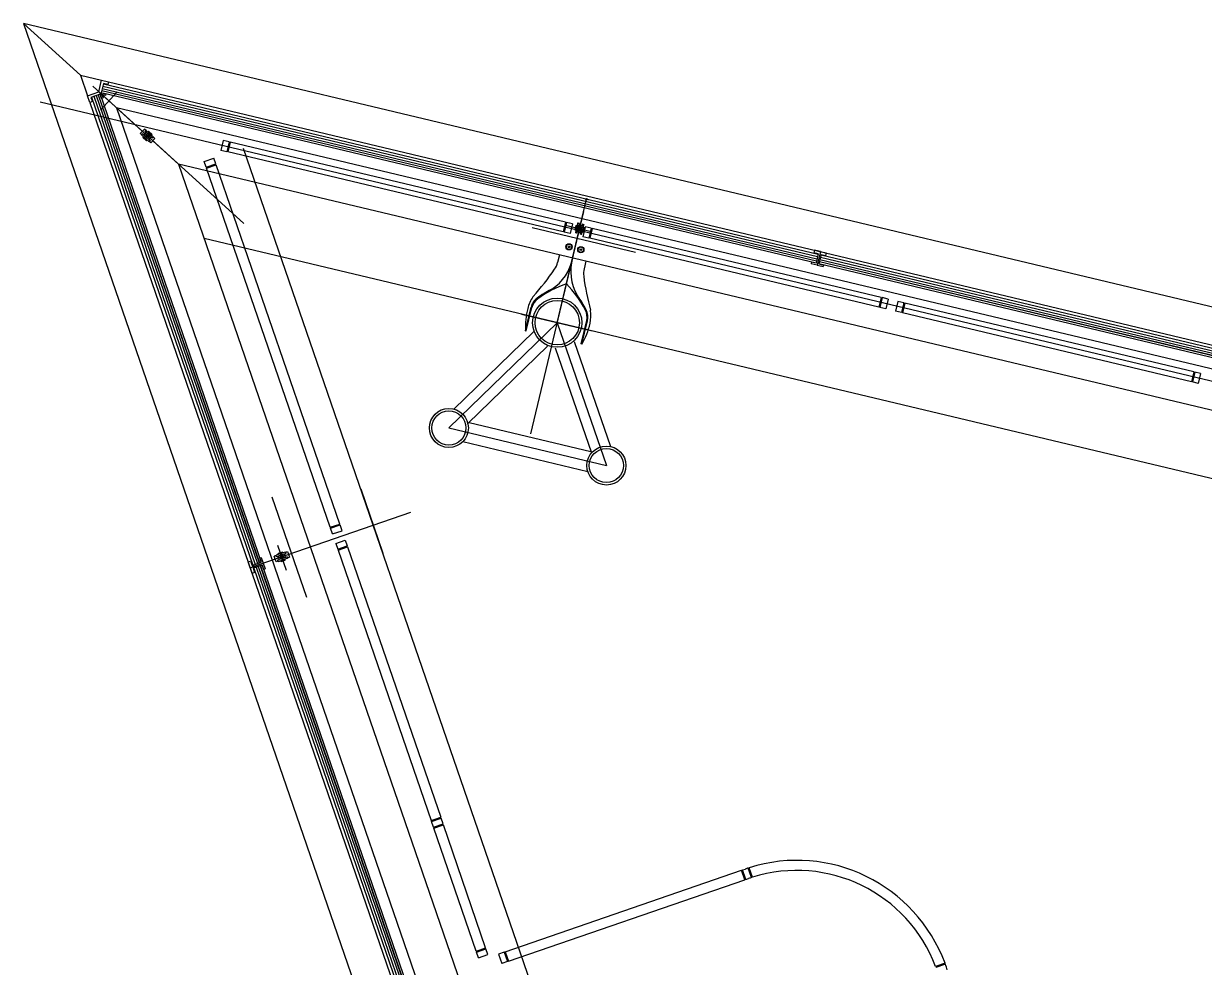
# Model space of a CAD drawing. Extents: x 809434 to 809707, y 818708 to 819364.
# Drawn here: x 809434.08 to 809439.94, y 819359.46 to 819364.15 of the extents above; entities that cross this region are included whole.
import ezdxf

# ---------------------------------------------------------------- set-up
doc = ezdxf.new("R2010")
doc.units = 0
for name, color, linetype in [('MAJ630_1', 7, 'Continuous'), ('MAJ630__', 7, 'Continuous'), ('MAJ640__', 7, 'Continuous'), ('MAJ640__1', 7, 'Continuous'), ('MMH291__', 7, 'Continuous'), ('MMH294_S', 7, 'Continuous')]:
    doc.layers.add(name, color=color, linetype=linetype)

msp = doc.modelspace()

# ---------------------------------------------------------------- linework, layer by layer
at = {"layer": 'MAJ630_1'}
for p, q in [((809436.8631, 819363.2792), (809436.8777, 819363.2757)), ((809436.5928, 819362.1132), (809436.8558, 819363.2161)), ((809437.1135, 819363.0139), (809436.6005, 819363.1362)), ((809436.5464, 819362.7071), (809436.8971, 819362.6234))]:
    msp.add_line(p, q, dxfattribs=at)
for points in [[(809436.7352, 819363.0013), (809436.7262, 819362.9634)], [(809436.8665, 819362.97), (809436.8575, 819362.9321)], [(809436.5667, 819362.6249), (809436.5944, 819362.7409)], [(809436.5667, 819362.6249), (809436.5708, 819362.6239), (809436.5985, 819362.7399)], [(809436.847, 819362.558), (809436.8429, 819362.559), (809436.8706, 819362.675)], [(809436.847, 819362.558), (809436.8747, 819362.6741)]]:
    msp.add_lwpolyline(points, dxfattribs=at)
for centre, radius in [((809436.8704, 819363.2775), 0.003), ((809436.7833, 819363.0412), 0.0155), ((809436.7833, 819363.0412), 0.0135), ((809436.7833, 819363.0412), 0.0042), ((809436.8416, 819363.0273), 0.0155), ((809436.8416, 819363.0273), 0.0135), ((809436.8416, 819363.0273), 0.0042)]:
    msp.add_circle(centre, radius, dxfattribs=at)
for centre, radius, start, end in [((809436.5738, 819363.0261), 0.2307, 302.35646, 349.91038), ((809436.6289, 819362.9866), 0.1, 325.50924, 346.58769), ((809437.0218, 819362.9193), 0.2307, 163.26501, 210.81892), ((809437.0218, 819362.9193), 0.2307, 163.26501, 169.91038), ((809436.5738, 819363.0261), 0.2307, 343.26501, 349.91038), ((809435.6067, 819363.6889), 1.3402, 318.1619, 325.50924), ((809436.9547, 819362.9089), 0.1, 166.58769, 187.66614), ((809438.1839, 819363.0743), 1.3402, 187.66614, 195.01348), ((809436.9556, 819362.326), 0.567, 117.48362, 125.62533), ((809436.9556, 819362.326), 0.5628, 109.21983, 125.62533), ((809436.6846, 819362.8468), 0.02, 297.48362, 308.91228), ((809436.3651, 819362.4668), 0.5628, 27.55005, 43.95555), ((809436.7452, 819362.6946), 0.1724, 145.19162, 166.31259), ((809436.6714, 819362.7225), 0.0792, 125.62533, 166.58769), ((809436.6714, 819362.7225), 0.075, 125.62533, 166.58769), ((809436.6201, 819362.7816), 0.02, 138.1619, 145.19162), ((809436.8419, 819362.8093), 0.02, 204.2631, 215.69177), ((809436.3651, 819362.4668), 0.567, 27.55005, 35.69177), ((809436.9053, 819362.6469), 0.3393, 164.88164, 183.72698), ((809436.7976, 819362.6924), 0.075, 346.58769, 27.55005), ((809436.7976, 819362.6924), 0.0792, 346.58769, 27.55005), ((809436.7192, 819362.7008), 0.1724, 346.8628, 7.98376), ((809436.8701, 819362.722), 0.02, 7.98376, 15.01348), ((809436.5548, 819362.7305), 0.3393, 329.44841, 348.29375)]:
    msp.add_arc(centre, radius, start, end, dxfattribs=at)
at = {"layer": 'MAJ630__'}
for p, q in [((809434.0755, 819364.1496), (809436.7761, 819356.3064)), ((809453.4514, 819359.5292), (809434.0755, 819364.1496)), ((809434.3576, 819363.8937), (809434.0755, 819364.1496)), ((809434.3576, 819363.8937), (809434.4628, 819363.8686)), ((809434.3576, 819363.8937), (809434.3928, 819363.7914)), ((809438.0194, 819363.0035), (809434.4716, 819363.8495)), ((809434.4973, 819363.8604), (809483.2181, 819352.2424)), ((809434.4127, 819363.7845), (809435.2128, 819361.4607)), ((809434.4552, 819363.7992), (809435.2554, 819361.4754)), ((809438.0089, 819362.9597), (809434.4687, 819363.8039)), ((809434.4044, 819363.7579), (809436.9398, 819356.3945)), ((809434.5369, 819363.7311), (809434.8444, 819363.4522)), ((809434.8444, 819363.4522), (809436.474, 819358.7195)), ((809457.6145, 819358.0224), (809434.8444, 819363.4522)), ((809438.0013, 819363.0248), (809437.9983, 819363.0122)), ((809438.0202, 819363.0069), (809437.9983, 819363.0122)), ((809438.0305, 819363.0178), (809438.0013, 819363.0248)), ((809438.0202, 819363.0069), (809438.0089, 819362.9597)), ((809438.0305, 819363.0178), (809438.0144, 819362.9504)), ((809438.0305, 819363.0178), (809438.0144, 819362.9504)), ((809438.0348, 819363.0035), (809438.0235, 819362.9562)), ((809438.0305, 819363.0178), (809438.0597, 819363.0109)), ((809441.1304, 819362.2616), (809438.0343, 819362.9999)), ((809438.0348, 819363.0035), (809438.0566, 819362.9982)), ((809438.0597, 819363.0109), (809438.0566, 819362.9982)), ((809437.987, 819362.9649), (809437.9852, 819362.9574)), ((809438.0144, 819362.9504), (809437.9852, 819362.9574)), ((809438.0089, 819362.9597), (809437.987, 819362.9649)), ((809438.0144, 819362.9504), (809438.0436, 819362.9435)), ((809441.1199, 819362.2179), (809438.0235, 819362.9562)), ((809438.0235, 819362.9562), (809438.0454, 819362.951)), ((809438.0454, 819362.951), (809438.0436, 819362.9435)), ((809435.1996, 819361.4483), (809435.2651, 819361.4708)), ((809435.2153, 819361.4536), (809435.2578, 819361.4683)), ((809435.2177, 819361.4465), (809436.1895, 819358.6242)), ((809435.2603, 819361.4612), (809436.2321, 819358.6388))]:
    msp.add_line(p, q, dxfattribs=at)
msp.add_lwpolyline([(809434.4044, 819363.7579), (809434.3928, 819363.7914), (809434.449, 819363.8108), (809434.4628, 819363.8686), (809434.4973, 819363.8604), (809434.4943, 819363.8477), (809434.4724, 819363.8529), (809434.4612, 819363.8057), (809434.4831, 819363.8005), (809434.4813, 819363.793), (809434.4641, 819363.7972), (809434.4699, 819363.7804), (809434.4626, 819363.7779), (809434.4552, 819363.7992), (809434.4093, 819363.7834), (809434.4167, 819363.7621)], close=True, dxfattribs=at)
msp.add_lwpolyline([(809435.2217, 819361.4241), (809435.2094, 819361.4199), (809435.1899, 819361.4766), (809435.2022, 819361.4809), (809435.2095, 819361.4596), (809435.2554, 819361.4754), (809435.2481, 819361.4967), (809435.2554, 819361.4992), (809435.2749, 819361.4424), (809435.2676, 819361.4399), (809435.2603, 819361.4612), (809435.2144, 819361.4454), (809435.2217, 819361.4241)], dxfattribs=at)
at = {"layer": 'MAJ640__'}
for p, q in [((809438.0137, 819362.9799), (809434.466, 819363.8259)), ((809438.0165, 819362.9916), (809434.4688, 819363.8376)), ((809434.4243, 819363.7885), (809435.2244, 819361.4647)), ((809434.4356, 819363.7924), (809435.2358, 819361.4686)), ((809434.4451, 819363.7957), (809435.2452, 819361.4719)), ((809434.4458, 819363.7959), (809435.2459, 819361.4721)), ((809438.0112, 819362.9694), (809434.4635, 819363.8154)), ((809438.0114, 819362.9702), (809434.4637, 819363.8162)), ((809434.5369, 819363.7311), (809437.0516, 819356.4277)), ((809457.6609, 819358.217), (809434.5369, 819363.7311)), ((809434.6547, 819363.604), (809434.6748, 819363.6263)), ((809434.6628, 819363.5966), (809434.6547, 819363.604)), ((809434.6625, 819363.5952), (809434.697, 819363.564)), ((809434.6667, 819363.6015), (809434.6727, 819363.5962)), ((809434.6685, 819363.5844), (809434.6706, 819363.5866)), ((809434.6856, 819363.5689), (809434.6685, 819363.5844)), ((809434.6686, 819363.583), (809434.6685, 819363.5844)), ((809434.6876, 819363.5711), (809434.6706, 819363.5866)), ((809434.6727, 819363.586), (809434.6724, 819363.5856)), ((809434.6724, 819363.5849), (809434.6724, 819363.5856)), ((809434.6968, 819363.5743), (809434.6727, 819363.5962)), ((809434.683, 819363.6189), (809434.6748, 819363.6263)), ((809434.7085, 819363.5872), (809434.6844, 819363.6091)), ((809434.6937, 819363.6122), (809434.6957, 819363.6144)), ((809434.6937, 819363.6122), (809434.7108, 819363.5967)), ((809434.6952, 819363.6108), (809434.6945, 819363.6101)), ((809434.6957, 819363.6144), (809434.7128, 819363.5989)), ((809434.6972, 819363.6144), (809434.6957, 819363.6144)), ((809434.7127, 819363.6003), (809434.6972, 819363.6144)), ((809434.7093, 819363.598), (809434.7086, 819363.5973)), ((809434.7087, 819363.5871), (809434.7146, 819363.5817)), ((809434.7108, 819363.5967), (809434.7128, 819363.5989)), ((809434.7127, 819363.6003), (809434.7128, 819363.5989)), ((809434.7185, 819363.5866), (809434.7267, 819363.5793)), ((809434.6686, 819363.583), (809434.6842, 819363.5689)), ((809434.6842, 819363.5689), (809434.6856, 819363.5689)), ((809434.6856, 819363.5689), (809434.6876, 819363.5711)), ((809434.6857, 819363.5728), (809434.6864, 819363.5729)), ((809434.6868, 819363.5732), (809434.6864, 819363.5729)), ((809434.7028, 819363.5688), (809434.6969, 819363.5742)), ((809434.7065, 819363.557), (809434.6983, 819363.5644)), ((809434.7267, 819363.5793), (809434.7065, 819363.557)), ((809436.8174, 819363.1467), (809436.8125, 819363.1263)), ((809436.8125, 819363.1263), (809436.8133, 819363.125)), ((809436.8133, 819363.125), (809436.8186, 819363.1474)), ((809436.8133, 819363.125), (809436.8162, 819363.1244)), ((809436.8252, 819363.1579), (809436.8144, 819363.1127)), ((809436.8162, 819363.1244), (809436.8215, 819363.1467)), ((809436.8168, 819363.1268), (809436.8171, 819363.1262)), ((809436.8176, 819363.1261), (809436.8171, 819363.1262)), ((809436.8174, 819363.1467), (809436.8186, 819363.1474)), ((809436.8186, 819363.1474), (809436.8215, 819363.1467)), ((809436.8209, 819363.1443), (809436.8215, 819363.1447)), ((809436.822, 819363.1445), (809436.8215, 819363.1447)), ((809436.8215, 819363.1098), (809436.8233, 819363.1177)), ((809436.8234, 819363.1178), (809436.8309, 819363.1495)), ((809436.8328, 819363.1573), (809436.8309, 819363.1495)), ((809436.8404, 819363.1138), (809436.8479, 819363.1454)), ((809436.8502, 819363.1183), (809436.8492, 819363.1185)), ((809436.8551, 819363.1387), (809436.8498, 819363.1164)), ((809436.8498, 819363.1164), (809436.8527, 819363.1157)), ((809436.858, 819363.138), (809436.8527, 819363.1157)), ((809436.8539, 819363.1164), (809436.8527, 819363.1157)), ((809436.8546, 819363.1368), (809436.8536, 819363.137)), ((809436.8539, 819363.1164), (809436.8587, 819363.1368)), ((809436.8551, 819363.1387), (809436.858, 819363.138)), ((809436.8587, 819363.1368), (809436.858, 819363.138)), ((809436.8404, 819363.1136), (809436.8385, 819363.1058)), ((809441.1222, 819362.2276), (809438.0258, 819362.966)), ((809441.1224, 819362.2283), (809438.026, 819362.9667)), ((809441.1247, 819362.2381), (809438.0283, 819362.9764)), ((809441.1275, 819362.2497), (809438.0311, 819362.9881)), ((809435.3296, 819361.5089), (809435.3192, 819361.5053)), ((809435.329, 819361.4769), (809435.3192, 819361.5053)), ((809435.3394, 819361.4805), (809435.329, 819361.4769)), ((809435.3369, 819361.4863), (809435.3445, 819361.4889)), ((809435.3696, 819361.516), (809435.3388, 819361.5054)), ((809435.3397, 819361.5179), (809435.3614, 819361.5254)), ((809435.3403, 819361.5192), (809435.3397, 819361.5179)), ((809435.3407, 819361.5151), (809435.3397, 819361.5179)), ((809435.3602, 819361.526), (809435.3403, 819361.5192)), ((809435.3405, 819361.4796), (809435.3844, 819361.4947)), ((809435.3407, 819361.5151), (809435.3624, 819361.5225)), ((809435.3426, 819361.5157), (809435.3429, 819361.5148)), ((809435.3753, 819361.4995), (809435.3445, 819361.4889)), ((809435.3736, 819361.4899), (809435.3519, 819361.4824)), ((809435.3529, 819361.4796), (809435.3519, 819361.4824)), ((809435.3746, 819361.4871), (809435.3529, 819361.4796)), ((809435.3541, 819361.479), (809435.3529, 819361.4796)), ((809435.3535, 819361.484), (809435.3536, 819361.4836)), ((809435.3543, 819361.4832), (809435.3536, 819361.4836)), ((809435.3541, 819361.479), (809435.374, 819361.4858)), ((809435.3602, 819361.526), (809435.3614, 819361.5254)), ((809435.3605, 819361.5219), (809435.3608, 819361.5209)), ((809435.3624, 819361.5225), (809435.3614, 819361.5254)), ((809435.3698, 819361.5161), (809435.3774, 819361.5187)), ((809435.3713, 819361.4891), (809435.3716, 819361.4897)), ((809435.3714, 819361.4902), (809435.3716, 819361.4897)), ((809435.3746, 819361.4871), (809435.3736, 819361.4899)), ((809435.374, 819361.4858), (809435.3746, 819361.4871)), ((809435.3749, 819361.5245), (809435.3853, 819361.5281)), ((809435.3831, 819361.5022), (809435.3755, 819361.4995)), ((809435.3951, 819361.4997), (809435.3847, 819361.4961)), ((809435.3853, 819361.5281), (809435.3951, 819361.4997)), ((809435.2293, 819361.4505), (809436.2011, 819358.6282)), ((809435.2406, 819361.4544), (809436.2125, 819358.6321)), ((809435.2501, 819361.4577), (809436.2219, 819358.6353)), ((809435.2508, 819361.4579), (809436.2226, 819358.6356))]:
    msp.add_line(p, q, dxfattribs=at)
for points in [[(809434.7188, 819363.5881), (809434.6843, 819363.6193)], [(809436.8461, 819363.1051), (809436.8568, 819363.1504)], [(809435.3739, 819361.5254), (809435.3299, 819361.5103)]]:
    msp.add_lwpolyline(points, dxfattribs=at)
for centre in [(809434.6907, 819363.5916), (809436.8356, 819363.1315), (809435.3572, 819361.5025)]:
    msp.add_circle(centre, 0.006, dxfattribs=at)
for centre, radius, start, end in [((809434.6907, 819363.5916), 0.0095, 83.97655, 191.61127), ((809434.6907, 819363.5916), 0.0109, 219.92042, 235.6674), ((809434.6907, 819363.5916), 0.0095, 265.48879, 10.09903), ((809434.6907, 819363.5916), 0.0109, 39.92042, 55.6674), ((809436.8356, 819363.1315), 0.0109, 158.71417, 174.46116), ((809436.8356, 819363.1315), 0.0095, 204.28255, 308.89279), ((809436.8356, 819363.1315), 0.0095, 22.77031, 130.40503), ((809436.8356, 819363.1315), 0.0109, 338.71417, 354.46116), ((809435.3572, 819361.5025), 0.0095, 145.18264, 252.81736), ((809435.3572, 819361.5025), 0.0109, 101.1265, 116.87349), ((809435.3572, 819361.5025), 0.0109, 281.1265, 296.87349), ((809435.3572, 819361.5025), 0.0095, 326.69488, 71.30512)]:
    msp.add_arc(centre, radius, start, end, dxfattribs=at)
for points, degree in [([(809434.6625, 819363.5952), (809434.6625, 819363.5953), (809434.6625, 819363.5953), (809434.6624, 819363.5954), (809434.6624, 819363.5954), (809434.6624, 819363.5955), (809434.6624, 819363.5955), (809434.6624, 819363.5956), (809434.6624, 819363.5956), (809434.6624, 819363.5957), (809434.6624, 819363.5957), (809434.6625, 819363.5958), (809434.6625, 819363.5958), (809434.6625, 819363.5959), (809434.6625, 819363.596), (809434.6625, 819363.596)], 3), ([(809434.6625, 819363.596), (809434.6628, 819363.5966), (809434.663, 819363.5971), (809434.6636, 819363.5982), (809434.6639, 819363.5987), (809434.6645, 819363.5996), (809434.6648, 819363.6001), (809434.6653, 819363.6008), (809434.6655, 819363.6011), (809434.6657, 819363.6014)], 3), ([(809434.6659, 819363.6015), (809434.6659, 819363.6015), (809434.6658, 819363.6015), (809434.6658, 819363.6015), (809434.6658, 819363.6014), (809434.6658, 819363.6014), (809434.6657, 819363.6014), (809434.6657, 819363.6014)], 3), ([(809434.6659, 819363.6015), (809434.6659, 819363.6015), (809434.6659, 819363.6016), (809434.666, 819363.6016), (809434.6661, 819363.6017), (809434.6662, 819363.6017), (809434.6663, 819363.6017), (809434.6664, 819363.6017), (809434.6665, 819363.6017), (809434.6666, 819363.6016), (809434.6667, 819363.6016), (809434.6667, 819363.6015), (809434.6667, 819363.6015), (809434.6667, 819363.6015)], 3), ([(809434.6844, 819363.6091), (809434.6844, 819363.6091), (809434.6844, 819363.6091), (809434.6843, 819363.609), (809434.6841, 819363.6088), (809434.6837, 819363.6084), (809434.6834, 819363.6082), (809434.6824, 819363.6074), (809434.6816, 819363.6068), (809434.6798, 819363.6053), (809434.6789, 819363.6045), (809434.6772, 819363.6027), (809434.6765, 819363.6018), (809434.6751, 819363.5999), (809434.6746, 819363.599), (809434.6738, 819363.5977), (809434.6735, 819363.5973), (809434.6731, 819363.5966), (809434.6729, 819363.5964), (809434.6728, 819363.5962), (809434.6727, 819363.5962), (809434.6727, 819363.5962)], 3), ([(809434.6785, 819363.6145), (809434.6785, 819363.6145), (809434.6785, 819363.6145), (809434.6784, 819363.6145), (809434.6784, 819363.6146), (809434.6784, 819363.6146), (809434.6783, 819363.6147), (809434.6783, 819363.6148), (809434.6783, 819363.6149), (809434.6783, 819363.615), (809434.6783, 819363.6151), (809434.6783, 819363.6152), (809434.6784, 819363.6153), (809434.6784, 819363.6154)], 3), ([(809434.6786, 819363.6155), (809434.6786, 819363.6155), (809434.6785, 819363.6155), (809434.6785, 819363.6154), (809434.6785, 819363.6154), (809434.6785, 819363.6154), (809434.6784, 819363.6154), (809434.6784, 819363.6154)], 3), ([(809434.6785, 819363.6145), (809434.679, 819363.6141), (809434.6795, 819363.6136), (809434.6807, 819363.6125), (809434.6815, 819363.6118), (809434.6827, 819363.6107), (809434.6832, 819363.6103), (809434.6839, 819363.6096), (809434.6842, 819363.6094), (809434.6844, 819363.6091)], 3), ([(809434.6785, 819363.6145), (809434.6792, 819363.6139), (809434.6798, 819363.6133), (809434.6805, 819363.6126), (809434.6815, 819363.6118), (809434.6825, 819363.6108), (809434.6835, 819363.6099), (809434.6838, 819363.6097), (809434.6841, 819363.6094), (809434.6844, 819363.6091)], 3), ([(809434.6786, 819363.6155), (809434.6788, 819363.6158), (809434.6791, 819363.616), (809434.6797, 819363.6166), (809434.6801, 819363.6169), (809434.681, 819363.6176), (809434.6815, 819363.618), (809434.6825, 819363.6186), (809434.683, 819363.6189), (809434.6836, 819363.6192)], 3), ([(809434.6813, 819363.59), (809434.6813, 819363.5898), (809434.6814, 819363.5896), (809434.6815, 819363.5891), (809434.6815, 819363.5889), (809434.6815, 819363.5887), (809434.6816, 819363.5886), (809434.6816, 819363.5885), (809434.6816, 819363.5885), (809434.6816, 819363.5884)], 3), ([(809434.6816, 819363.5884), (809434.6819, 819363.5867), (809434.6823, 819363.5846)], 2), ([(809434.6836, 819363.6192), (809434.6836, 819363.6192), (809434.6837, 819363.6193), (809434.6838, 819363.6193), (809434.6838, 819363.6193), (809434.6839, 819363.6193), (809434.6839, 819363.6193), (809434.684, 819363.6194), (809434.684, 819363.6194), (809434.6841, 819363.6194), (809434.6841, 819363.6194), (809434.6842, 819363.6194), (809434.6842, 819363.6194), (809434.6843, 819363.6193), (809434.6843, 819363.6193), (809434.6843, 819363.6193)], 3), ([(809434.693, 819363.601), (809434.6929, 819363.601), (809434.6929, 819363.601), (809434.6928, 819363.601), (809434.6927, 819363.601), (809434.6925, 819363.601), (809434.6923, 819363.6011), (809434.6918, 819363.6011), (809434.6916, 819363.6011), (809434.6914, 819363.6011)], 3), ([(809434.6968, 819363.6007), (809434.6948, 819363.6009), (809434.693, 819363.601)], 2), ([(809434.6969, 819363.5742), (809434.6969, 819363.5742), (809434.6969, 819363.5742), (809434.697, 819363.5743), (809434.6972, 819363.5745), (809434.6976, 819363.5749), (809434.6979, 819363.5751), (809434.6989, 819363.5759), (809434.6998, 819363.5765), (809434.7015, 819363.5779), (809434.7024, 819363.5788), (809434.7041, 819363.5806), (809434.7048, 819363.5815), (809434.7062, 819363.5834), (809434.7068, 819363.5843), (809434.7076, 819363.5856), (809434.7078, 819363.586), (809434.7082, 819363.5866), (809434.7084, 819363.5868), (809434.7086, 819363.5871), (809434.7086, 819363.5871), (809434.7087, 819363.5871)], 3), ([(809434.6997, 819363.5949), (809434.6994, 819363.5966), (809434.6991, 819363.5987)], 2), ([(809434.7, 819363.5933), (809434.7, 819363.5935), (809434.6999, 819363.5937), (809434.6999, 819363.5941), (809434.6998, 819363.5944), (809434.6998, 819363.5946), (809434.6998, 819363.5947), (809434.6997, 819363.5948), (809434.6997, 819363.5948), (809434.6997, 819363.5949)], 3), ([(809434.7085, 819363.5872), (809434.7086, 819363.5872), (809434.7086, 819363.5872), (809434.7087, 819363.5871)], 2), ([(809434.7085, 819363.5872), (809434.7086, 819363.5872), (809434.7086, 819363.5872), (809434.7087, 819363.5871)], 2), ([(809434.7188, 819363.5873), (809434.7185, 819363.5867), (809434.7183, 819363.5862), (809434.7177, 819363.5851), (809434.7174, 819363.5846), (809434.7169, 819363.5836), (809434.7165, 819363.5832), (809434.716, 819363.5825), (809434.7158, 819363.5822), (809434.7156, 819363.5819)], 3), ([(809434.7188, 819363.5881), (809434.7188, 819363.588), (809434.7188, 819363.588), (809434.7189, 819363.5879), (809434.7189, 819363.5879), (809434.7189, 819363.5878), (809434.7189, 819363.5878), (809434.7189, 819363.5877), (809434.7189, 819363.5877), (809434.7189, 819363.5876), (809434.7189, 819363.5876), (809434.7189, 819363.5875), (809434.7188, 819363.5875), (809434.7188, 819363.5874), (809434.7188, 819363.5873), (809434.7188, 819363.5873)], 3), ([(809434.6845, 819363.5826), (809434.6865, 819363.5824), (809434.6884, 819363.5823)], 2), ([(809434.6884, 819363.5823), (809434.6884, 819363.5823), (809434.6884, 819363.5823), (809434.6885, 819363.5823), (809434.6886, 819363.5823), (809434.6889, 819363.5823), (809434.6891, 819363.5822), (809434.6895, 819363.5822), (809434.6897, 819363.5822), (809434.6899, 819363.5822)], 3), ([(809434.6969, 819363.5742), (809434.6969, 819363.5742), (809434.6968, 819363.5742), (809434.6968, 819363.5743)], 2), ([(809434.6978, 819363.5641), (809434.6977, 819363.5641), (809434.6976, 819363.564), (809434.6975, 819363.564), (809434.6975, 819363.564), (809434.6974, 819363.564), (809434.6974, 819363.5639), (809434.6973, 819363.5639), (809434.6973, 819363.5639), (809434.6972, 819363.5639), (809434.6972, 819363.5639), (809434.6971, 819363.5639), (809434.6971, 819363.5639), (809434.697, 819363.564), (809434.697, 819363.564), (809434.697, 819363.564)], 3), ([(809434.7027, 819363.5678), (809434.7025, 819363.5675), (809434.7023, 819363.5673), (809434.7016, 819363.5667), (809434.7012, 819363.5664), (809434.7003, 819363.5657), (809434.6998, 819363.5653), (809434.6988, 819363.5647), (809434.6983, 819363.5644), (809434.6978, 819363.5641)], 3), ([(809434.7027, 819363.5678), (809434.7028, 819363.5678), (809434.7028, 819363.5678), (809434.7028, 819363.5679), (809434.7028, 819363.5679), (809434.7029, 819363.5679), (809434.7029, 819363.5679), (809434.7029, 819363.5679)], 3), ([(809434.7028, 819363.5688), (809434.7028, 819363.5688), (809434.7028, 819363.5688), (809434.7029, 819363.5688), (809434.7029, 819363.5687), (809434.703, 819363.5687), (809434.703, 819363.5686), (809434.703, 819363.5685), (809434.703, 819363.5684), (809434.703, 819363.5683), (809434.703, 819363.5682), (809434.703, 819363.5681), (809434.7029, 819363.568), (809434.7029, 819363.5679)], 3), ([(809434.7155, 819363.5818), (809434.7154, 819363.5818), (809434.7154, 819363.5817), (809434.7153, 819363.5817), (809434.7153, 819363.5816), (809434.7151, 819363.5816), (809434.715, 819363.5816), (809434.7149, 819363.5816), (809434.7148, 819363.5816), (809434.7147, 819363.5817), (809434.7147, 819363.5817), (809434.7146, 819363.5817), (809434.7146, 819363.5817), (809434.7146, 819363.5817)], 3), ([(809434.7155, 819363.5818), (809434.7155, 819363.5818), (809434.7155, 819363.5818), (809434.7155, 819363.5818), (809434.7155, 819363.5819), (809434.7156, 819363.5819), (809434.7156, 819363.5819), (809434.7156, 819363.5819)], 3), ([(809436.8233, 819363.1177), (809436.8233, 819363.1177), (809436.8234, 819363.1178), (809436.8234, 819363.1178)], 2), ([(809436.8233, 819363.1177), (809436.8233, 819363.1177), (809436.8234, 819363.1177), (809436.8235, 819363.1176), (809436.8237, 819363.1176), (809436.8243, 819363.1174), (809436.8246, 819363.1172), (809436.8258, 819363.1167), (809436.8267, 819363.1163), (809436.8289, 819363.1154), (809436.83, 819363.115), (809436.8324, 819363.1144), (809436.8336, 819363.1142), (809436.8359, 819363.1139), (809436.8369, 819363.1139), (809436.8384, 819363.1138), (809436.839, 819363.1138), (809436.8397, 819363.1137), (809436.84, 819363.1137), (809436.8402, 819363.1136), (809436.8403, 819363.1136), (809436.8404, 819363.1136)], 3), ([(809436.8247, 819363.1326), (809436.8256, 819363.1307), (809436.8263, 819363.1291)], 2), ([(809436.8252, 819363.1579), (809436.8252, 819363.158), (809436.8253, 819363.158), (809436.8253, 819363.1581), (809436.8253, 819363.1581), (809436.8254, 819363.1581), (809436.8254, 819363.1581), (809436.8255, 819363.1582), (809436.8255, 819363.1582), (809436.8256, 819363.1582), (809436.8256, 819363.1582), (809436.8257, 819363.1582), (809436.8257, 819363.1583), (809436.8258, 819363.1583), (809436.8259, 819363.1583), (809436.8259, 819363.1583)], 3), ([(809436.8285, 819363.138), (809436.827, 819363.1368), (809436.8254, 819363.1355)], 2), ([(809436.8259, 819363.1583), (809436.8265, 819363.1583), (809436.8271, 819363.1584), (809436.8283, 819363.1584), (809436.8289, 819363.1584), (809436.83, 819363.1583), (809436.8306, 819363.1583), (809436.8315, 819363.1582), (809436.8318, 819363.1581), (809436.8321, 819363.1581)], 3), ([(809436.8263, 819363.1291), (809436.8263, 819363.129), (809436.8264, 819363.129), (809436.8264, 819363.1289), (809436.8264, 819363.1288), (809436.8265, 819363.1286), (809436.8266, 819363.1284), (809436.8268, 819363.128), (809436.8269, 819363.1278), (809436.827, 819363.1276)], 3), ([(809436.8297, 819363.1389), (809436.8295, 819363.1388), (809436.8293, 819363.1387), (809436.829, 819363.1384), (809436.8289, 819363.1383), (809436.8286, 819363.1381), (809436.8286, 819363.138), (809436.8285, 819363.138), (809436.8285, 819363.138), (809436.8285, 819363.138)], 3), ([(809436.8479, 819363.1454), (809436.8479, 819363.1454), (809436.8479, 819363.1454), (809436.8478, 819363.1455), (809436.8476, 819363.1455), (809436.847, 819363.1457), (809436.8466, 819363.1459), (809436.8455, 819363.1464), (809436.8446, 819363.1468), (809436.8424, 819363.1477), (809436.8412, 819363.148), (809436.8389, 819363.1486), (809436.8377, 819363.1489), (809436.8354, 819363.1491), (809436.8343, 819363.1492), (809436.8328, 819363.1493), (809436.8323, 819363.1493), (809436.8315, 819363.1494), (809436.8313, 819363.1494), (809436.831, 819363.1494), (809436.831, 819363.1495), (809436.8309, 819363.1495)], 3), ([(809436.8323, 819363.158), (809436.8323, 819363.158), (809436.8323, 819363.158), (809436.8323, 819363.158), (809436.8322, 819363.158), (809436.8322, 819363.158), (809436.8322, 819363.1581), (809436.8321, 819363.1581)], 3), ([(809436.8323, 819363.158), (809436.8324, 819363.158), (809436.8324, 819363.158), (809436.8325, 819363.158), (809436.8326, 819363.1579), (809436.8327, 819363.1578), (809436.8327, 819363.1577), (809436.8328, 819363.1576), (809436.8328, 819363.1575), (809436.8328, 819363.1574), (809436.8328, 819363.1574), (809436.8328, 819363.1573), (809436.8328, 819363.1573), (809436.8328, 819363.1573)], 3), ([(809436.8416, 819363.1241), (809436.8418, 819363.1243), (809436.8419, 819363.1244), (809436.8423, 819363.1247), (809436.8424, 819363.1248), (809436.8426, 819363.125), (809436.8427, 819363.125), (809436.8428, 819363.1251), (809436.8428, 819363.1251), (809436.8428, 819363.1251)], 3), ([(809436.8428, 819363.1251), (809436.8442, 819363.1263), (809436.8458, 819363.1276)], 2), ([(809436.8449, 819363.134), (809436.8449, 819363.134), (809436.8449, 819363.1341), (809436.8449, 819363.1341), (809436.8448, 819363.1342), (809436.8447, 819363.1345), (809436.8446, 819363.1347), (809436.8445, 819363.1351), (809436.8444, 819363.1353), (809436.8443, 819363.1354)], 3), ([(809436.8465, 819363.1305), (809436.8457, 819363.1324), (809436.8449, 819363.134)], 2), ([(809436.8498, 819363.1532), (809436.8496, 819363.1526), (809436.8495, 819363.1519), (809436.8491, 819363.1503), (809436.8489, 819363.1493), (809436.8485, 819363.1477), (809436.8483, 819363.1471), (809436.8481, 819363.1461), (809436.848, 819363.1458), (809436.8479, 819363.1454)], 3), ([(809436.8498, 819363.1532), (809436.8496, 819363.1523), (809436.8494, 819363.1514), (809436.8492, 819363.1505), (809436.8489, 819363.1492), (809436.8485, 819363.1479), (809436.8482, 819363.1466), (809436.8481, 819363.1462), (809436.848, 819363.1458), (809436.8479, 819363.1454)], 3), ([(809436.8498, 819363.1532), (809436.8498, 819363.1532), (809436.8498, 819363.1532), (809436.8498, 819363.1533), (809436.8498, 819363.1533), (809436.8499, 819363.1534), (809436.8499, 819363.1534), (809436.85, 819363.1535), (809436.85, 819363.1536), (809436.8501, 819363.1536), (809436.8502, 819363.1537), (809436.8504, 819363.1537), (809436.8505, 819363.1537), (809436.8505, 819363.1537)], 3), ([(809436.8507, 819363.1536), (809436.8507, 819363.1536), (809436.8507, 819363.1536), (809436.8506, 819363.1537), (809436.8506, 819363.1537), (809436.8506, 819363.1537), (809436.8505, 819363.1537), (809436.8505, 819363.1537)], 3), ([(809436.8507, 819363.1536), (809436.8511, 819363.1535), (809436.8514, 819363.1534), (809436.8522, 819363.1531), (809436.8527, 819363.1529), (809436.8538, 819363.1525), (809436.8543, 819363.1522), (809436.8553, 819363.1517), (809436.8559, 819363.1514), (809436.8564, 819363.151)], 3), ([(809436.8564, 819363.151), (809436.8564, 819363.151), (809436.8565, 819363.151), (809436.8566, 819363.1509), (809436.8566, 819363.1509), (809436.8566, 819363.1508), (809436.8567, 819363.1508), (809436.8567, 819363.1507), (809436.8567, 819363.1507), (809436.8568, 819363.1506), (809436.8568, 819363.1506), (809436.8568, 819363.1506), (809436.8568, 819363.1505), (809436.8568, 819363.1504), (809436.8568, 819363.1504), (809436.8568, 819363.1504)], 3), ([(809436.8149, 819363.112), (809436.8149, 819363.1121), (809436.8148, 819363.1121), (809436.8147, 819363.1122), (809436.8147, 819363.1122), (809436.8146, 819363.1123), (809436.8146, 819363.1123), (809436.8146, 819363.1123), (809436.8145, 819363.1124), (809436.8145, 819363.1124), (809436.8145, 819363.1125), (809436.8145, 819363.1125), (809436.8144, 819363.1126), (809436.8144, 819363.1126), (809436.8144, 819363.1127), (809436.8144, 819363.1127)], 3), ([(809436.8205, 819363.1095), (809436.8202, 819363.1095), (809436.8199, 819363.1096), (809436.819, 819363.1099), (809436.8185, 819363.1101), (809436.8175, 819363.1106), (809436.817, 819363.1109), (809436.8159, 819363.1114), (809436.8154, 819363.1117), (809436.8149, 819363.112)], 3), ([(809436.8205, 819363.1095), (809436.8206, 819363.1094), (809436.8206, 819363.1094), (809436.8207, 819363.1094), (809436.8207, 819363.1094), (809436.8207, 819363.1094), (809436.8207, 819363.1094), (809436.8207, 819363.1094)], 3), ([(809436.8215, 819363.1098), (809436.8215, 819363.1098), (809436.8215, 819363.1098), (809436.8215, 819363.1098), (809436.8214, 819363.1098), (809436.8214, 819363.1097), (809436.8214, 819363.1097), (809436.8213, 819363.1096), (809436.8213, 819363.1095), (809436.8211, 819363.1094), (809436.8211, 819363.1094), (809436.8209, 819363.1094), (809436.8208, 819363.1094), (809436.8207, 819363.1094)], 3), ([(809436.8389, 819363.1051), (809436.8389, 819363.1051), (809436.8389, 819363.1051), (809436.8388, 819363.1051), (809436.8387, 819363.1052), (809436.8386, 819363.1053), (809436.8386, 819363.1053), (809436.8385, 819363.1055), (809436.8385, 819363.1055), (809436.8385, 819363.1057), (809436.8385, 819363.1057), (809436.8385, 819363.1058), (809436.8385, 819363.1058), (809436.8385, 819363.1058)], 3), ([(809436.8389, 819363.1051), (809436.839, 819363.1051), (809436.839, 819363.1051), (809436.839, 819363.105), (809436.839, 819363.105), (809436.8391, 819363.105), (809436.8391, 819363.105), (809436.8391, 819363.105)], 3), ([(809436.8453, 819363.1048), (809436.8447, 819363.1047), (809436.8441, 819363.1047), (809436.843, 819363.1047), (809436.8424, 819363.1047), (809436.8412, 819363.1047), (809436.8407, 819363.1048), (809436.8398, 819363.1049), (809436.8395, 819363.105), (809436.8391, 819363.105)], 3), ([(809436.8404, 819363.1138), (809436.8404, 819363.1137), (809436.8404, 819363.1136), (809436.8404, 819363.1136)], 2), ([(809436.8404, 819363.1138), (809436.8404, 819363.1137), (809436.8404, 819363.1136), (809436.8404, 819363.1136)], 2), ([(809436.8461, 819363.1051), (809436.846, 819363.1051), (809436.846, 819363.1051), (809436.846, 819363.105), (809436.8459, 819363.105), (809436.8459, 819363.105), (809436.8458, 819363.1049), (809436.8458, 819363.1049), (809436.8458, 819363.1049), (809436.8457, 819363.1049), (809436.8457, 819363.1049), (809436.8456, 819363.1048), (809436.8455, 819363.1048), (809436.8454, 819363.1048), (809436.8454, 819363.1048), (809436.8453, 819363.1048)], 3), ([(809435.3296, 819361.5095), (809435.3296, 819361.5096), (809435.3296, 819361.5097), (809435.3296, 819361.5098), (809435.3296, 819361.5098), (809435.3296, 819361.5099), (809435.3296, 819361.5099), (809435.3297, 819361.51), (809435.3297, 819361.51), (809435.3297, 819361.5101), (809435.3297, 819361.5101), (809435.3297, 819361.5102), (809435.3298, 819361.5102), (809435.3298, 819361.5103), (809435.3298, 819361.5103), (809435.3299, 819361.5103)], 3), ([(809435.3304, 819361.5034), (809435.3303, 819361.5037), (809435.3302, 819361.5041), (809435.33, 819361.5049), (809435.3299, 819361.5055), (809435.3298, 819361.5066), (809435.3297, 819361.5071), (809435.3296, 819361.5083), (809435.3296, 819361.5089), (809435.3296, 819361.5095)], 3), ([(809435.3304, 819361.5034), (809435.3304, 819361.5034), (809435.3304, 819361.5033), (809435.3304, 819361.5033), (809435.3305, 819361.5033), (809435.3305, 819361.5032), (809435.3305, 819361.5032), (809435.3305, 819361.5032)], 3), ([(809435.3312, 819361.5028), (809435.3312, 819361.5028), (809435.3312, 819361.5028), (809435.3312, 819361.5028), (809435.3312, 819361.5028), (809435.3311, 819361.5028), (809435.331, 819361.5028), (809435.3309, 819361.5028), (809435.3308, 819361.5028), (809435.3307, 819361.5029), (809435.3306, 819361.5029), (809435.3305, 819361.5031), (809435.3305, 819361.5031), (809435.3305, 819361.5032)], 3), ([(809435.3312, 819361.5028), (809435.3319, 819361.503), (809435.3325, 819361.5033), (809435.3341, 819361.5038), (809435.3351, 819361.5041), (809435.3366, 819361.5047), (809435.3372, 819361.5049), (809435.3382, 819361.5052), (809435.3385, 819361.5053), (809435.3388, 819361.5054)], 3), ([(809435.3312, 819361.5028), (809435.3321, 819361.5031), (809435.333, 819361.5034), (809435.3339, 819361.5037), (809435.3351, 819361.5042), (809435.3364, 819361.5046), (809435.3377, 819361.505), (809435.3381, 819361.5052), (809435.3385, 819361.5053), (809435.3388, 819361.5054)], 3), ([(809435.3366, 819361.4855), (809435.3366, 819361.4855), (809435.3365, 819361.4856), (809435.3365, 819361.4857), (809435.3365, 819361.4858), (809435.3366, 819361.4859), (809435.3366, 819361.486), (809435.3367, 819361.4861), (809435.3367, 819361.4861), (809435.3368, 819361.4862), (809435.3369, 819361.4863), (809435.3369, 819361.4863), (809435.3369, 819361.4863), (809435.3369, 819361.4863)], 3), ([(809435.3366, 819361.4855), (809435.3366, 819361.4855), (809435.3366, 819361.4855), (809435.3366, 819361.4854), (809435.3366, 819361.4854), (809435.3366, 819361.4854), (809435.3366, 819361.4853), (809435.3366, 819361.4853)], 3), ([(809435.3398, 819361.48), (809435.3394, 819361.4804), (809435.339, 819361.4809), (809435.3384, 819361.4819), (809435.3381, 819361.4824), (809435.3375, 819361.4834), (809435.3373, 819361.4839), (809435.3369, 819361.4847), (809435.3368, 819361.485), (809435.3366, 819361.4853)], 3), ([(809435.3388, 819361.5054), (809435.3388, 819361.5054), (809435.3388, 819361.5054), (809435.3389, 819361.5053), (809435.339, 819361.5051), (809435.3391, 819361.5045), (809435.3392, 819361.5041), (809435.3393, 819361.5028), (809435.3395, 819361.5018), (809435.3399, 819361.4996), (809435.3402, 819361.4984), (809435.341, 819361.496), (809435.3414, 819361.4949), (809435.3424, 819361.4928), (809435.3429, 819361.4919), (809435.3437, 819361.4906), (809435.344, 819361.4901), (809435.3443, 819361.4895), (809435.3444, 819361.4893), (809435.3445, 819361.489), (809435.3445, 819361.4889), (809435.3445, 819361.4889)], 3), ([(809435.3405, 819361.4796), (809435.3404, 819361.4795), (809435.3404, 819361.4795), (809435.3403, 819361.4796), (809435.3403, 819361.4796), (809435.3402, 819361.4796), (809435.3402, 819361.4796), (809435.3401, 819361.4796), (809435.3401, 819361.4797), (809435.34, 819361.4797), (809435.34, 819361.4797), (809435.3399, 819361.4798), (809435.3399, 819361.4798), (809435.3398, 819361.4799), (809435.3398, 819361.4799), (809435.3398, 819361.48)], 3), ([(809435.3501, 819361.509), (809435.3501, 819361.509), (809435.35, 819361.509), (809435.35, 819361.5089), (809435.3499, 819361.5088), (809435.3498, 819361.5086), (809435.3497, 819361.5084), (809435.3494, 819361.5081), (809435.3493, 819361.5079), (809435.3492, 819361.5077)], 3), ([(809435.3522, 819361.5123), (809435.3511, 819361.5105), (809435.3501, 819361.509)], 2), ([(809435.3541, 819361.4935), (809435.3543, 819361.4934), (809435.3545, 819361.4934), (809435.3549, 819361.4932), (809435.3551, 819361.4931), (809435.3554, 819361.4931), (809435.3555, 819361.493), (809435.3555, 819361.493), (809435.3556, 819361.493), (809435.3556, 819361.493)], 3), ([(809435.3587, 819361.512), (809435.357, 819361.5126), (809435.355, 819361.5132)], 2), ([(809435.3556, 819361.493), (809435.3573, 819361.4924), (809435.3593, 819361.4917)], 2), ([(809435.3602, 819361.5115), (809435.36, 819361.5115), (809435.3598, 819361.5116), (809435.3594, 819361.5118), (809435.3592, 819361.5118), (809435.3589, 819361.5119), (809435.3588, 819361.5119), (809435.3588, 819361.512), (809435.3587, 819361.512), (809435.3587, 819361.512)], 3), ([(809435.3621, 819361.4927), (809435.3632, 819361.4944), (809435.3642, 819361.496)], 2), ([(809435.3642, 819361.496), (809435.3642, 819361.496), (809435.3643, 819361.496), (809435.3643, 819361.4961), (809435.3644, 819361.4962), (809435.3645, 819361.4964), (809435.3646, 819361.4966), (809435.3649, 819361.4969), (809435.365, 819361.4971), (809435.3651, 819361.4973)], 3), ([(809435.3696, 819361.516), (809435.3697, 819361.5161), (809435.3697, 819361.5161), (809435.3698, 819361.5161)], 2), ([(809435.3696, 819361.516), (809435.3697, 819361.5161), (809435.3697, 819361.5161), (809435.3698, 819361.5161)], 2), ([(809435.3755, 819361.4995), (809435.3755, 819361.4996), (809435.3755, 819361.4996), (809435.3754, 819361.4997), (809435.3753, 819361.4999), (809435.3752, 819361.5005), (809435.3752, 819361.5009), (809435.375, 819361.5021), (809435.3748, 819361.5031), (809435.3744, 819361.5054), (809435.3741, 819361.5066), (809435.3733, 819361.5089), (809435.3729, 819361.51), (809435.3719, 819361.5121), (809435.3714, 819361.5131), (809435.3706, 819361.5144), (809435.3703, 819361.5148), (809435.37, 819361.5155), (809435.3699, 819361.5157), (809435.3698, 819361.516), (809435.3698, 819361.516), (809435.3698, 819361.5161)], 3), ([(809435.3739, 819361.5254), (809435.3739, 819361.5254), (809435.3739, 819361.5254), (809435.374, 819361.5254), (809435.374, 819361.5254), (809435.3741, 819361.5254), (809435.3741, 819361.5254), (809435.3742, 819361.5253), (809435.3742, 819361.5253), (809435.3743, 819361.5253), (809435.3743, 819361.5252), (809435.3744, 819361.5252), (809435.3744, 819361.5252), (809435.3745, 819361.5251), (809435.3745, 819361.5251), (809435.3745, 819361.525)], 3), ([(809435.3745, 819361.525), (809435.3749, 819361.5245), (809435.3753, 819361.524), (809435.3759, 819361.5231), (809435.3762, 819361.5226), (809435.3768, 819361.5216), (809435.377, 819361.5211), (809435.3774, 819361.5203), (809435.3775, 819361.52), (809435.3777, 819361.5197)], 3), ([(809435.3755, 819361.4995), (809435.3754, 819361.4995), (809435.3754, 819361.4995), (809435.3753, 819361.4995)], 2), ([(809435.3777, 819361.5195), (809435.3777, 819361.5194), (809435.3778, 819361.5194), (809435.3778, 819361.5193), (809435.3778, 819361.5192), (809435.3777, 819361.5191), (809435.3777, 819361.519), (809435.3776, 819361.5189), (809435.3776, 819361.5188), (809435.3775, 819361.5188), (809435.3774, 819361.5187), (809435.3774, 819361.5187), (809435.3774, 819361.5187), (809435.3774, 819361.5187)], 3), ([(809435.3777, 819361.5195), (809435.3777, 819361.5195), (809435.3777, 819361.5195), (809435.3777, 819361.5195), (809435.3777, 819361.5196), (809435.3777, 819361.5196), (809435.3777, 819361.5196), (809435.3777, 819361.5197)], 3), ([(809435.3831, 819361.5022), (809435.3831, 819361.5022), (809435.3831, 819361.5022), (809435.3831, 819361.5022), (809435.3831, 819361.5022), (809435.3832, 819361.5022), (809435.3833, 819361.5022), (809435.3834, 819361.5022), (809435.3835, 819361.5022), (809435.3836, 819361.5021), (809435.3837, 819361.502), (809435.3838, 819361.5019), (809435.3838, 819361.5019), (809435.3838, 819361.5018)], 3), ([(809435.3839, 819361.5016), (809435.3839, 819361.5016), (809435.3839, 819361.5016), (809435.3839, 819361.5017), (809435.3838, 819361.5017), (809435.3838, 819361.5018), (809435.3838, 819361.5018), (809435.3838, 819361.5018)], 3), ([(809435.3839, 819361.5016), (809435.384, 819361.5013), (809435.3841, 819361.5009), (809435.3843, 819361.5001), (809435.3844, 819361.4995), (809435.3845, 819361.4984), (809435.3846, 819361.4978), (809435.3847, 819361.4966), (809435.3847, 819361.496), (809435.3847, 819361.4954)], 3), ([(809435.3847, 819361.4954), (809435.3847, 819361.4954), (809435.3847, 819361.4953), (809435.3847, 819361.4952), (809435.3847, 819361.4952), (809435.3847, 819361.4951), (809435.3847, 819361.495), (809435.3846, 819361.495), (809435.3846, 819361.495), (809435.3846, 819361.4949), (809435.3846, 819361.4949), (809435.3846, 819361.4948), (809435.3845, 819361.4948), (809435.3845, 819361.4947), (809435.3845, 819361.4947), (809435.3844, 819361.4947)], 3)]:
    msp.add_open_spline(points, degree=degree, dxfattribs=at)
at = {"layer": 'MAJ640__1'}
for p, q in [((809435.1692, 819363.1577), (809434.4185, 819363.8385)), ((809455.4994, 819358.6707), (809434.1579, 819363.7598)), ((809434.4522, 819363.8078), (809434.544, 819363.7246)), ((809434.4566, 819363.7197), (809434.5398, 819363.8114)), ((809436.7877, 819358.8222), (809435.1668, 819363.5295)), ((809436.7243, 819362.6646), (809436.8704, 819363.2775)), ((809436.765, 819363.1484), (809436.8928, 819363.1179)), ((809483.7497, 819351.4509), (809434.9717, 819363.0826)), ((809435.7489, 819361.8391), (809435.8589, 819361.5195)), ((809435.3075, 819361.8001), (809435.4792, 819361.3015)), ((809435.3808, 819361.4338), (809435.338, 819361.5581)), ((809435.2177, 819361.4465), (809435.2128, 819361.4607))]:
    msp.add_line(p, q, dxfattribs=at)
msp.add_lwpolyline([(809435.9952, 819361.7222), (809435.2375, 819361.4613)], dxfattribs=at)
msp.add_circle((809435.2153, 819361.4536), 0.003, dxfattribs=at)
at = {"layer": 'MMH291__'}
for p, q in [((809436.7243, 819362.6646), (809436.1864, 819362.142)), ((809436.7243, 819362.6646), (809436.9685, 819361.9555)), ((809436.6066, 819362.62), (809436.211, 819362.2357)), ((809436.6763, 819362.5483), (809436.2807, 819362.1639)), ((809436.7146, 819362.5391), (809436.8942, 819362.0177)), ((809436.8092, 819362.5717), (809436.9888, 819362.0502)), ((809436.1864, 819362.142), (809436.9685, 819361.9555)), ((809436.2865, 819362.1695), (809436.8916, 819362.0252)), ((809436.2555, 819362.0741), (809436.8762, 819361.9261))]:
    msp.add_line(p, q, dxfattribs=at)
for centre, radius in [((809436.7243, 819362.6646), 0.1223), ((809436.7243, 819362.6646), 0.1103), ((809436.1864, 819362.142), 0.0969), ((809436.1864, 819362.142), 0.0849), ((809436.9685, 819361.9555), 0.0969), ((809436.9685, 819361.9555), 0.0849)]:
    msp.add_circle(centre, radius, dxfattribs=at)
at = {"layer": 'MMH294_S'}
for p, q in [((809435.066, 819363.569), (809435.0544, 819363.5203)), ((809435.0952, 819363.562), (809435.066, 819363.569)), ((809435.0952, 819363.562), (809435.0836, 819363.5134)), ((809435.1, 819363.5608), (809435.0884, 819363.5122)), ((809435.0996, 819363.5589), (809435.0947, 819363.5601)), ((809436.7656, 819363.1637), (809435.1, 819363.5608)), ((809434.9718, 819363.4652), (809435.0191, 819363.4814)), ((809435.0289, 819363.4531), (809435.0191, 819363.4814)), ((809435.0836, 819363.5134), (809435.0544, 819363.5203)), ((809435.0889, 819363.5142), (809435.084, 819363.5153)), ((809436.754, 819363.115), (809435.0884, 819363.5122)), ((809434.9816, 819363.4368), (809434.9718, 819363.4652)), ((809434.9816, 819363.4368), (809435.0289, 819363.4531)), ((809434.9832, 819363.4321), (809435.0305, 819363.4483)), ((809435.5973, 819361.6486), (809434.9832, 819363.4321)), ((809434.9851, 819363.4327), (809434.9835, 819363.4374)), ((809435.0286, 819363.4477), (809435.027, 819363.4524)), ((809435.6446, 819361.6649), (809435.0305, 819363.4483)), ((809436.7656, 819363.1637), (809436.754, 819363.115)), ((809436.7594, 819363.1158), (809436.7545, 819363.117)), ((809436.7705, 819363.1625), (809436.7589, 819363.1139)), ((809436.77, 819363.1606), (809436.7652, 819363.1617)), ((809436.7997, 819363.1555), (809436.7705, 819363.1625)), ((809436.7997, 819363.1555), (809436.7881, 819363.1069)), ((809436.8634, 819363.1403), (809436.8518, 819363.0917)), ((809436.8926, 819363.1334), (809436.8634, 819363.1403)), ((809436.8926, 819363.1334), (809436.881, 819363.0847)), ((809436.8975, 819363.1322), (809436.8859, 819363.0836)), ((809436.897, 819363.1303), (809436.8922, 819363.1314)), ((809438.3325, 819362.79), (809436.8975, 819363.1322)), ((809436.7881, 819363.1069), (809436.7589, 819363.1139)), ((809436.881, 819363.0847), (809436.8518, 819363.0917)), ((809436.8864, 819363.0855), (809436.8815, 819363.0867)), ((809438.3209, 819362.7414), (809436.8859, 819363.0836)), ((809438.3325, 819362.79), (809438.3209, 819362.7414)), ((809438.3374, 819362.7889), (809438.3258, 819362.7402)), ((809438.3369, 819362.7869), (809438.332, 819362.7881)), ((809438.3665, 819362.7819), (809438.3374, 819362.7889)), ((809438.3665, 819362.7819), (809438.3549, 819362.7333)), ((809438.4152, 819362.7703), (809438.4036, 819362.7217)), ((809438.4443, 819362.7634), (809438.4152, 819362.7703)), ((809438.4443, 819362.7634), (809438.4328, 819362.7147)), ((809438.3262, 819362.7422), (809438.3214, 819362.7433)), ((809438.3549, 819362.7333), (809438.3258, 819362.7402)), ((809438.4328, 819362.7147), (809438.4036, 819362.7217)), ((809438.4381, 819362.7155), (809438.4332, 819362.7167)), ((809438.4492, 819362.7622), (809438.4376, 819362.7136)), ((809439.8726, 819362.3714), (809438.4376, 819362.7136)), ((809438.4487, 819362.7603), (809438.4439, 819362.7614)), ((809439.8842, 819362.42), (809438.4492, 819362.7622)), ((809439.8842, 819362.42), (809439.8726, 819362.3714)), ((809439.8891, 819362.4188), (809439.8775, 819362.3702)), ((809439.8886, 819362.4169), (809439.8838, 819362.4181)), ((809439.9183, 819362.4119), (809439.8891, 819362.4188)), ((809439.9183, 819362.4119), (809439.9067, 819362.3633)), ((809439.8779, 819362.3722), (809439.8731, 819362.3733)), ((809439.9067, 819362.3633), (809439.8775, 819362.3702)), ((809435.5973, 819361.6486), (809435.6446, 819361.6649)), ((809435.5989, 819361.6439), (809435.6462, 819361.6602)), ((809435.6008, 819361.6446), (809435.5992, 819361.6493)), ((809435.6443, 819361.6595), (809435.6427, 819361.6643)), ((809435.656, 819361.6318), (809435.6462, 819361.6602)), ((809435.6087, 819361.6155), (809435.5989, 819361.6439)), ((809435.6087, 819361.6155), (809435.656, 819361.6318)), ((809435.625, 819361.5683), (809435.6723, 819361.5845)), ((809435.625, 819361.5683), (809435.6348, 819361.5399)), ((809435.6348, 819361.5399), (809435.682, 819361.5562)), ((809435.6364, 819361.5352), (809435.6837, 819361.5515)), ((809435.6364, 819361.5352), (809436.0987, 819360.1925)), ((809435.6366, 819361.5406), (809435.6383, 819361.5358)), ((809435.6723, 819361.5845), (809435.682, 819361.5562)), ((809435.6801, 819361.5555), (809435.6818, 819361.5508)), ((809435.6837, 819361.5515), (809436.146, 819360.2088)), ((809436.0987, 819360.1925), (809436.1183, 819360.1993)), ((809436.1003, 819360.1878), (809436.1476, 819360.2041)), ((809436.1101, 819360.1594), (809436.1003, 819360.1878)), ((809436.1022, 819360.1885), (809436.1006, 819360.1932)), ((809436.1183, 819360.1993), (809436.146, 819360.2088)), ((809436.1457, 819360.2034), (809436.1441, 819360.2082)), ((809436.1574, 819360.1757), (809436.1476, 819360.2041)), ((809436.1101, 819360.1594), (809436.1574, 819360.1757)), ((809436.1117, 819360.1547), (809436.159, 819360.171)), ((809436.3217, 819359.5449), (809436.1117, 819360.1547)), ((809436.1136, 819360.1554), (809436.112, 819360.1601)), ((809436.1571, 819360.1703), (809436.1555, 819360.1751)), ((809436.369, 819359.5611), (809436.159, 819360.171)), ((809437.6441, 819359.9473), (809437.6583, 819359.9522)), ((809437.6888, 819359.9097), (809437.6725, 819359.9569)), ((809437.6936, 819359.9112), (809437.6773, 819359.9585)), ((809436.4656, 819359.5415), (809437.6394, 819359.9457)), ((809436.4819, 819359.4943), (809437.6556, 819359.8984)), ((809437.6556, 819359.8984), (809437.6394, 819359.9457)), ((809437.64, 819359.9438), (809437.6447, 819359.9454)), ((809437.6604, 819359.9), (809437.6441, 819359.9473)), ((809437.655, 819359.9003), (809437.6597, 819359.9019)), ((809437.6604, 819359.9), (809437.6746, 819359.9049)), ((809436.3217, 819359.5449), (809436.3413, 819359.5516)), ((809436.3233, 819359.5401), (809436.3706, 819359.5564)), ((809436.3331, 819359.5118), (809436.3233, 819359.5401)), ((809436.3252, 819359.5408), (809436.3236, 819359.5455)), ((809436.3413, 819359.5516), (809436.369, 819359.5611)), ((809436.3687, 819359.5558), (809436.3671, 819359.5605)), ((809436.3804, 819359.528), (809436.3706, 819359.5564)), ((809436.4609, 819359.5399), (809436.4325, 819359.5301)), ((809436.4609, 819359.5399), (809436.4772, 819359.4926)), ((809436.4663, 819359.5396), (809436.4615, 819359.538)), ((809436.4656, 819359.5415), (809436.4819, 819359.4943)), ((809436.3331, 819359.5118), (809436.3804, 819359.528)), ((809436.4325, 819359.5301), (809436.4488, 819359.4829)), ((809436.4772, 819359.4926), (809436.4488, 819359.4829)), ((809436.4813, 819359.4961), (809436.4765, 819359.4945)), ((809438.6493, 819359.4844), (809438.602, 819359.4681)), ((809438.6511, 819359.4797), (809438.6038, 819359.4634))]:
    msp.add_line(p, q, dxfattribs=at)
for radius, start, end in [(0.785, 107.90511, 109), (0.783, 107.53635, 107.90231), (0.785, 20.45992, 107.54008), (0.735, 107.83062, 109), (0.737, 107.44497, 107.83379), (0.735, 20.55926, 107.44074), (0.783, 20.09769, 20.46365), (0.737, 20.16621, 20.55503), (0.785, 17.90511, 20.09489)]:
    msp.add_arc((809437.9138, 819359.21), radius, start, end, dxfattribs=at)

doc.saveas('drawing.dxf')
